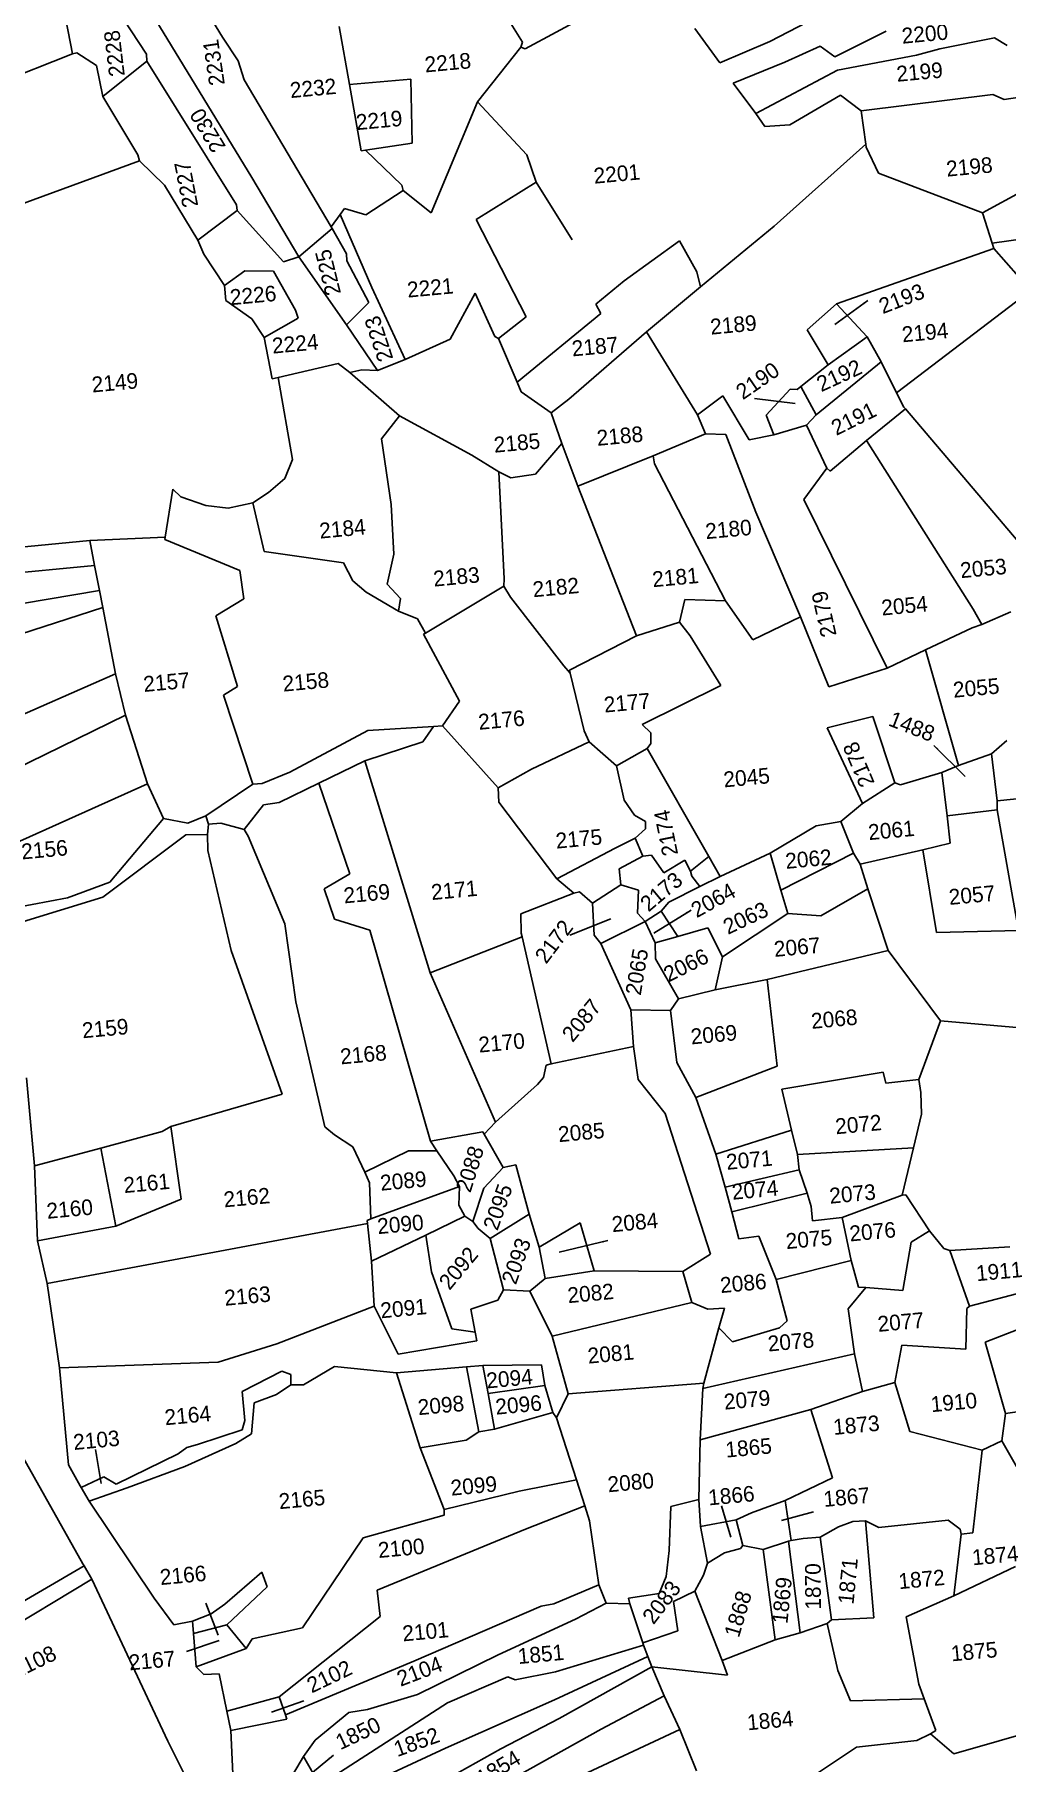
# Model space of a CAD drawing. Header units: metres. Extents: x 277585 to 230369286191, y 2057030 to 115415464409.
# Drawn here: x 278403 to 278859, y 2058325 to 2059135 of the extents above; entities that cross this region are included whole.
import ezdxf

# ---------------------------------------------------------------- set-up
doc = ezdxf.new("R2010")
doc.units = ezdxf.units.M
doc.header["$MEASUREMENT"] = 0
for name, color, linetype in [('OTHERS', 1, 'Continuous'), ('POLY_PARCEL', 6, 'Continuous'), ('POLY_ROAD', 30, 'Continuous'), ('TEXT_PARCEL', 7, 'Continuous')]:
    doc.layers.add(name, color=color, linetype=linetype)
doc.styles.add('TEXT_MAP', font='', dxfattribs={"height": 1.8})
doc.styles.get('TEXT_MAP').set_extended_font_data('Kruti Dev 050')
doc.dimstyles.get("Standard").update_dxf_attribs({"dimtxt": 0.18, "dimasz": 0.18, "dimexe": 0.18, "dimexo": 0.0625, "dimgap": 0.09, "dimtad": 0, "dimtih": 1, "dimtoh": 1, "dimdec": 4, "dimzin": 0, "dimdsep": 46, "dimtxsty": 'Standard', "dimcen": 0.09, "dimadec": 0, "dimazin": 0, "dimtfac": 1, "dimtdec": 4, "dimtofl": 0, "dimtmove": 0, "dimatfit": 3, "dimfxl": 1, "dimtolj": 1, "dimtzin": 0, "dimarcsym": 0})

msp = doc.modelspace()

# ---------------------------------------------------------------- linework, layer by layer
at = {"layer": 'OTHERS'}
msp.add_line((278638.14, 2059065.79), (278655.03, 2059038.78), dxfattribs=at)
at = {"layer": 'POLY_PARCEL'}
for p, q in [((278469.02, 2059170.3), (278491.2, 2059133.63)), ((278613.05, 2059161.39), (278631.74, 2059131.36)), ((278437.43, 2059153.47), (278455.62, 2059125.68)), ((278416.77, 2059147.65), (278420.99, 2059125.87)), ((278504.94, 2059067.98), (278456.02, 2059148.04)), ((278662.07, 2059143.79), (278633.06, 2059128.17)), ((278550.68, 2059111.53), (278545.92, 2059138.69)), ((278712.54, 2059137.81), (278724.29, 2059121.61)), ((278747.74, 2059131.59), (278765.16, 2059140.76)), ((278802.14, 2059136.41), (278778.14, 2059124.43)), ((278491.2, 2059133.63), (278498.57, 2059122.62)), ((278631.03, 2059128.96), (278610.74, 2059103.43)), ((278631.74, 2059131.36), (278631.03, 2059128.96)), ((278633.06, 2059128.17), (278631.03, 2059128.96)), ((278724.29, 2059121.61), (278747.74, 2059131.59)), ((278771.34, 2059129.4), (278754.72, 2059122.01)), ((278778.14, 2059124.43), (278771.34, 2059129.4)), ((278816.33, 2059125.31), (278827.27, 2059128.28)), ((278827.27, 2059128.28), (278852.88, 2059133.34)), ((278852.88, 2059133.34), (278858.82, 2059129.75)), ((278357.06, 2059100.66), (278420.99, 2059125.87)), ((278420.99, 2059125.87), (278422.9, 2059126.29)), ((278422.9, 2059126.29), (278432.23, 2059120.34)), ((278432.23, 2059120.34), (278435.08, 2059105.81)), ((278435.08, 2059105.81), (278455.72, 2059122.36)), ((278455.62, 2059125.68), (278455.72, 2059122.36)), ((278455.72, 2059122.36), (278497.82, 2059055.13)), ((278498.57, 2059122.62), (278501.35, 2059113.62)), ((278754.72, 2059122.01), (278730.53, 2059112.2)), ((278779.45, 2059118.22), (278816.33, 2059125.31)), ((278501.35, 2059113.62), (278542.09, 2059044.83)), ((278579.46, 2059113.97), (278550.68, 2059111.53)), ((278550.68, 2059111.53), (278556.26, 2059080.38)), ((278580.05, 2059084.05), (278579.46, 2059113.97)), ((278730.53, 2059112.2), (278741.13, 2059097.84)), ((278741.13, 2059097.84), (278779.45, 2059118.22)), ((278451.51, 2059078.59), (278435.08, 2059105.81)), ((278610.74, 2059103.43), (278589.01, 2059051.39)), ((278610.74, 2059103.43), (278633.78, 2059078.54)), ((278756.98, 2059092.63), (278780.79, 2059106.54)), ((278780.79, 2059106.54), (278790.49, 2059099.16)), ((278790.49, 2059099.16), (278852.18, 2059106.86)), ((278852.18, 2059106.86), (278857.53, 2059104.43)), ((278857.53, 2059104.43), (278887.72, 2059109.09)), ((278741.13, 2059097.84), (278745.35, 2059091.79)), ((278790.49, 2059099.16), (278792.62, 2059083.52)), ((278745.35, 2059091.79), (278756.98, 2059092.63)), ((278452.26, 2059075.74), (278451.51, 2059078.59)), ((278556.26, 2059080.38), (278558.17, 2059080.8)), ((278558.17, 2059080.8), (278580.05, 2059084.05)), ((278575.31, 2059064.36), (278558.17, 2059080.8)), ((278633.78, 2059078.54), (278638.14, 2059065.79)), ((278749.64, 2059045.08), (278792.62, 2059083.52)), ((278792.62, 2059083.52), (278792.82, 2059082.08)), ((278792.82, 2059082.08), (278798.58, 2059069.95)), ((278452.26, 2059075.74), (278357.78, 2059041.02)), ((278464.05, 2059064.41), (278452.26, 2059075.74)), ((278798.58, 2059069.95), (278847.36, 2059051.35)), ((278479.66, 2059038.52), (278464.05, 2059064.41)), ((278526.95, 2059030.74), (278504.94, 2059067.98)), ((278575.85, 2059061.86), (278558.38, 2059050.49)), ((278575.85, 2059061.86), (278575.31, 2059064.36)), ((278589.01, 2059051.39), (278575.85, 2059061.86)), ((278638.14, 2059065.79), (278610.03, 2059048.23)), ((278847.36, 2059051.35), (278866.85, 2059061.93)), ((278497.82, 2059055.13), (278498.11, 2059052.42)), ((278479.66, 2059038.52), (278498.11, 2059052.42)), ((278498.11, 2059052.42), (278519.85, 2059028.38)), ((278546.31, 2059050.64), (278542.09, 2059044.83)), ((278548.35, 2059053.45), (278546.31, 2059050.64)), ((278546.31, 2059050.64), (278561.14, 2059016.33)), ((278558.38, 2059050.49), (278548.35, 2059053.45)), ((278610.03, 2059048.23), (278633.53, 2059002.67)), ((278847.36, 2059051.35), (278851.79, 2059037.23)), ((278482.47, 2059031.96), (278479.66, 2059038.52)), ((278526.95, 2059030.74), (278542.54, 2059044.03)), ((278542.09, 2059044.83), (278542.54, 2059044.03)), ((278542.54, 2059044.03), (278549.37, 2059032.1)), ((278705.3, 2059038.3), (278679.5, 2059019.57)), ((278713.48, 2059023.71), (278705.3, 2059038.3)), ((278715.22, 2059016.78), (278749.64, 2059045.08)), ((278851.79, 2059037.23), (278902.51, 2059044.22)), ((278492.12, 2059017.27), (278482.47, 2059031.96)), ((278519.85, 2059028.38), (278526.95, 2059030.74)), ((278526.95, 2059030.74), (278549.29, 2058998.96)), ((278549.37, 2059032.1), (278549.42, 2059028.94)), ((278852.58, 2059034.69), (278778.86, 2059008.82)), ((278851.79, 2059037.23), (278852.58, 2059034.69)), ((278852.58, 2059034.69), (278870.02, 2059014.99)), ((278501.71, 2059024.25), (278492.12, 2059017.27)), ((278515.14, 2059024.04), (278501.71, 2059024.25)), ((278525.38, 2059005.74), (278515.14, 2059024.04)), ((278549.42, 2059028.94), (278559.77, 2059009.44)), ((278715.22, 2059016.78), (278713.48, 2059023.71)), ((278492.12, 2059017.27), (278492.78, 2059010.26)), ((278561.14, 2059016.33), (278576.85, 2058982.66)), ((278609.55, 2059013.72), (278597.91, 2058992.17)), ((278618.76, 2058993.38), (278609.55, 2059013.72)), ((278679.5, 2059019.57), (278666.14, 2059008.58)), ((278689.89, 2058995.66), (278715.22, 2059016.78)), ((278870.02, 2059014.99), (278806.96, 2058967.09)), ((278492.78, 2059010.26), (278505.04, 2059001.66)), ((278526.7, 2059001.97), (278525.38, 2059005.74)), ((278559.77, 2059009.44), (278549.29, 2058998.96)), ((278666.14, 2059008.58), (278668.5, 2059004.17)), ((278778.86, 2059008.82), (278765.13, 2058996.58)), ((278778.86, 2059008.82), (278793.22, 2058993.35)), ((278505.04, 2059001.66), (278510.72, 2058992.93)), ((278510.72, 2058992.93), (278526.7, 2059001.97)), ((278549.29, 2058998.96), (278563.92, 2058977.55)), ((278633.53, 2059002.67), (278620.54, 2058992.58)), ((278668.5, 2059004.17), (278629.32, 2058972.01)), ((278514.48, 2058973.54), (278510.72, 2058992.93)), ((278597.91, 2058992.17), (278576.85, 2058982.66)), ((278620.54, 2058992.58), (278618.76, 2058993.38)), ((278629.32, 2058972.01), (278620.54, 2058992.58)), ((278653.47, 2058964.03), (278689.89, 2058995.66)), ((278713.75, 2058956.71), (278689.89, 2058995.66)), ((278765.13, 2058996.58), (278774.94, 2058980.19)), ((278774.94, 2058980.19), (278793.22, 2058993.35)), ((278793.22, 2058993.35), (278799.92, 2058981.55)), ((278545.49, 2058980.82), (278517.29, 2058974.2)), ((278550.85, 2058976.58), (278545.49, 2058980.82)), ((278576.85, 2058982.66), (278563.92, 2058977.55)), ((278799.92, 2058981.55), (278769.32, 2058956.77)), ((278799.92, 2058981.55), (278806.96, 2058967.09)), ((278517.29, 2058974.2), (278514.48, 2058973.54)), ((278517.29, 2058974.2), (278524.08, 2058935.84)), ((278556.58, 2058977.85), (278550.85, 2058976.58)), ((278550.85, 2058976.58), (278574.19, 2058956.34)), ((278563.92, 2058977.55), (278556.58, 2058977.85)), ((278762.21, 2058970.04), (278774.94, 2058980.19)), ((278629.32, 2058972.01), (278631.2, 2058967.56)), ((278631.2, 2058967.56), (278645.28, 2058957.66)), ((278713.75, 2058956.71), (278725.6, 2058965.61)), ((278725.6, 2058965.61), (278737.99, 2058945.08)), ((278745.94, 2058956.54), (278757.23, 2058968.8)), ((278757.23, 2058968.8), (278760.42, 2058968.61)), ((278760.42, 2058968.61), (278762.21, 2058970.04)), ((278769.32, 2058956.77), (278762.21, 2058970.04)), ((278806.96, 2058967.09), (278810.51, 2058960.36)), ((278645.28, 2058957.66), (278653.47, 2058964.03)), ((278645.28, 2058957.66), (278650.28, 2058943.34)), ((278717.53, 2058947.88), (278713.75, 2058956.71)), ((278749.48, 2058947.37), (278745.94, 2058956.54)), ((278769.32, 2058956.77), (278764.89, 2058951.97)), ((278792.91, 2058944.66), (278811.22, 2058959.52)), ((278810.51, 2058960.36), (278811.22, 2058959.52)), ((278811.22, 2058959.52), (278878.43, 2058880.31)), ((278565.69, 2058945.44), (278574.19, 2058956.34)), ((278574.19, 2058956.34), (278608.09, 2058937.81)), ((278749.48, 2058947.37), (278764.89, 2058951.97)), ((278764.89, 2058951.97), (278774.37, 2058931.73)), ((278570.26, 2058914.68), (278565.69, 2058945.44)), ((278637.92, 2058929.02), (278650.28, 2058943.34)), ((278650.28, 2058943.34), (278657.75, 2058923.33)), ((278692.99, 2058937.58), (278717.53, 2058947.88)), ((278727.06, 2058947.55), (278717.53, 2058947.88)), ((278741.19, 2058911.1), (278727.06, 2058947.55)), ((278737.99, 2058945.08), (278749.48, 2058947.37)), ((278792.91, 2058944.66), (278775.95, 2058930.42)), ((278842.92, 2058865.71), (278792.91, 2058944.66)), ((278524.08, 2058935.84), (278520.36, 2058926.99)), ((278608.09, 2058937.81), (278620.75, 2058930.1)), ((278657.75, 2058923.33), (278692.99, 2058937.58)), ((278692.99, 2058937.58), (278693.59, 2058933.73)), ((278693.59, 2058933.73), (278726.87, 2058869.59)), ((278520.36, 2058926.99), (278512.76, 2058920.32)), ((278620.75, 2058930.1), (278626.38, 2058927.21)), ((278623.23, 2058879.9), (278620.75, 2058930.1)), ((278626.38, 2058927.21), (278637.92, 2058929.02)), ((278774.37, 2058931.73), (278763.54, 2058917.08)), ((278775.95, 2058930.42), (278774.37, 2058931.73)), ((278464.43, 2058899.43), (278468.02, 2058921.95)), ((278468.02, 2058921.95), (278471.76, 2058918.33)), ((278471.76, 2058918.33), (278483.49, 2058914.31)), ((278512.76, 2058920.32), (278505.51, 2058915.51)), ((278685.24, 2058853.28), (278657.75, 2058923.33)), ((278763.54, 2058917.08), (278802.59, 2058838.12)), ((278483.49, 2058914.31), (278493.82, 2058913.01)), ((278493.82, 2058913.01), (278505.51, 2058915.51)), ((278505.51, 2058915.51), (278510.75, 2058892.74)), ((278571.46, 2058891.4), (278570.26, 2058914.68)), ((278762.08, 2058862.12), (278741.19, 2058911.1)), ((278314.5, 2058886.8), (278429.04, 2058897.93)), ((278429.04, 2058897.93), (278464.43, 2058899.43)), ((278429.04, 2058897.93), (278431.32, 2058886.17)), ((278464.26, 2058898.34), (278464.43, 2058899.43)), ((278499.39, 2058883.74), (278464.26, 2058898.34)), ((278510.75, 2058892.74), (278547.86, 2058887.41)), ((278317.22, 2058875.22), (278431.32, 2058886.17)), ((278431.32, 2058886.17), (278433.57, 2058874.52)), ((278501.18, 2058870.58), (278499.39, 2058883.74)), ((278547.86, 2058887.41), (278552.33, 2058879.03)), ((278568.37, 2058877.47), (278571.46, 2058891.4)), ((278552.33, 2058879.03), (278558.51, 2058873.65)), ((278574.6, 2058870.74), (278568.37, 2058877.47)), ((278586.27, 2058854.46), (278623.07, 2058876.47)), ((278623.07, 2058876.47), (278623.23, 2058879.9)), ((278623.07, 2058876.47), (278626.22, 2058871.4)), ((278327.35, 2058856.59), (278433.57, 2058874.52)), ((278433.57, 2058874.52), (278435.14, 2058866.41)), ((278488.02, 2058862.54), (278501.18, 2058870.58)), ((278558.51, 2058873.65), (278573.69, 2058864.81)), ((278573.69, 2058864.81), (278574.6, 2058870.74)), ((278626.22, 2058871.4), (278651.16, 2058839.13)), ((278707.8, 2058870.25), (278705.38, 2058859.55)), ((278726.87, 2058869.59), (278707.8, 2058870.25)), ((278726.87, 2058869.59), (278739.79, 2058851.3)), ((278334.64, 2058834.1), (278435.14, 2058866.41)), ((278435.14, 2058866.41), (278441.13, 2058835.45)), ((278498.2, 2058829.45), (278488.02, 2058862.54)), ((278582.56, 2058861.25), (278573.69, 2058864.81)), ((278586.27, 2058854.46), (278582.56, 2058861.25)), ((278705.38, 2058859.55), (278685.24, 2058853.28)), ((278705.38, 2058859.55), (278710.32, 2058853.28)), ((278739.79, 2058851.3), (278762.08, 2058862.12)), ((278775.38, 2058829.25), (278762.08, 2058862.12)), ((278847, 2058858.54), (278842.92, 2058865.71)), ((278860.59, 2058864.44), (278847, 2058858.54)), ((278585.43, 2058853.96), (278586.27, 2058854.46)), ((278602.24, 2058822.63), (278585.43, 2058853.96)), ((278653.82, 2058837.05), (278685.24, 2058853.28)), ((278710.32, 2058853.28), (278724.68, 2058830.01)), ((278820.59, 2058846.6), (278842.52, 2058856.95)), ((278842.52, 2058856.95), (278847, 2058858.54)), ((278802.59, 2058838.12), (278820.59, 2058846.6)), ((278820.59, 2058846.6), (278836.15, 2058792.53)), ((278346.76, 2058794.08), (278441.13, 2058835.45)), ((278441.13, 2058835.45), (278445.77, 2058816.03)), ((278651.16, 2058839.13), (278654.15, 2058835.65)), ((278654.15, 2058835.65), (278653.82, 2058837.05)), ((278660.61, 2058808.69), (278654.15, 2058835.65)), ((278802.59, 2058838.12), (278775.38, 2058829.25)), ((278491.76, 2058825.45), (278498.2, 2058829.45)), ((278724.68, 2058830.01), (278687.87, 2058811.71)), ((278505.51, 2058783.69), (278491.76, 2058825.45)), ((278594.32, 2058811.04), (278602.24, 2058822.63)), ((278355.24, 2058771.7), (278445.77, 2058816.03)), ((278445.77, 2058816.03), (278456.15, 2058783.81)), ((278590.13, 2058810.74), (278594.32, 2058811.04)), ((278594.32, 2058811.04), (278620.43, 2058782.04)), ((278687.87, 2058811.71), (278691.9, 2058807.7)), ((278774.59, 2058810.14), (278795.95, 2058815.44)), ((278795.95, 2058815.44), (278806.28, 2058784.29)), ((278635.95, 2058790.8), (278663.03, 2058803.55)), ((278663.03, 2058803.55), (278660.61, 2058808.69)), ((278675.78, 2058792.32), (278663.03, 2058803.55)), ((278691.87, 2058802.83), (278690.14, 2058800.47)), ((278691.9, 2058807.7), (278691.87, 2058802.83)), ((278791.15, 2058774.59), (278774.59, 2058810.14)), ((278851.52, 2058797.91), (278858.72, 2058804.14)), ((278557.98, 2058794.63), (278588.47, 2058695.28)), ((278690.14, 2058800.47), (278675.78, 2058792.32)), ((278690.14, 2058800.47), (278719.06, 2058749.79)), ((278836.15, 2058792.53), (278851.52, 2058797.91)), ((278851.52, 2058797.91), (278854.26, 2058775.87)), ((278620.43, 2058782.04), (278635.95, 2058790.8)), ((278675.78, 2058792.32), (278679.4, 2058776.16)), ((278808.87, 2058783.36), (278828.25, 2058789.17)), ((278836.15, 2058792.53), (278828.25, 2058789.17)), ((278828.25, 2058789.17), (278830.82, 2058768.86)), ((278836.15, 2058792.53), (278836.15, 2058792.53)), ((278367.56, 2058744.16), (278456.15, 2058783.81)), ((278456.15, 2058783.81), (278463.6, 2058767.68)), ((278536.41, 2058784.22), (278550.81, 2058741.76)), ((278620.69, 2058775.24), (278620.43, 2058782.04)), ((278806.28, 2058784.29), (278791.15, 2058774.59)), ((278806.28, 2058784.29), (278808.87, 2058783.36)), ((278647.84, 2058739.29), (278620.69, 2058775.24)), ((278679.4, 2058776.16), (278684.24, 2058769.27)), ((278780.98, 2058766.27), (278791.15, 2058774.59)), ((278830.82, 2058768.86), (278854.16, 2058771.72)), ((278854.26, 2058775.87), (278854.16, 2058771.72)), ((278854.16, 2058771.72), (278864.16, 2058715.1)), ((278854.26, 2058775.87), (278874.02, 2058778.01)), ((278501.43, 2058762.46), (278503.32, 2058759.37)), ((278684.24, 2058769.27), (278689.42, 2058766.25)), ((278689.4, 2058762.75), (278684.55, 2058758.45)), ((278689.42, 2058766.25), (278689.4, 2058762.75)), ((278747.88, 2058751.38), (278769.44, 2058764.23)), ((278769.44, 2058764.23), (278780.98, 2058766.27)), ((278780.98, 2058766.27), (278786.84, 2058751.34)), ((278830.82, 2058768.86), (278832.17, 2058756.02)), ((278484.15, 2058760.18), (278484.34, 2058752.7)), ((278503.32, 2058759.37), (278520.45, 2058718.29)), ((278684.55, 2058758.45), (278675.19, 2058753.73)), ((278684.55, 2058758.45), (278688.13, 2058750.04)), ((278832.17, 2058756.02), (278819.36, 2058752.9)), ((278484.34, 2058752.7), (278495.36, 2058705.81)), ((278675.19, 2058753.73), (278647.84, 2058739.29)), ((278688.13, 2058750.04), (278677.14, 2058744.12)), ((278688.13, 2058750.04), (278692.3, 2058750.43)), ((278692.3, 2058750.43), (278697.96, 2058742.21)), ((278697.96, 2058742.21), (278707.92, 2058748.04)), ((278707.92, 2058748.04), (278710.49, 2058743.03)), ((278710.49, 2058743.03), (278719.06, 2058749.79)), ((278719.06, 2058749.79), (278724.37, 2058740.47)), ((278724.37, 2058740.47), (278747.88, 2058751.38)), ((278747.88, 2058751.38), (278752.91, 2058734.13)), ((278752.91, 2058734.13), (278786.84, 2058751.34)), ((278786.84, 2058751.34), (278790.01, 2058746.21)), ((278819.36, 2058752.9), (278790.01, 2058746.21)), ((278790.01, 2058746.21), (278793.54, 2058734.65)), ((278825.85, 2058714.27), (278819.36, 2058752.9)), ((278550.81, 2058741.76), (278538.87, 2058734.7)), ((278647.84, 2058739.29), (278655.8, 2058732.69)), ((278677.14, 2058744.12), (278677.85, 2058736.49)), ((278710.49, 2058743.03), (278711.06, 2058740.63)), ((278711.06, 2058740.63), (278714.82, 2058735.7)), ((278724.37, 2058740.47), (278714.82, 2058735.7)), ((278538.87, 2058734.7), (278543.69, 2058720.46)), ((278631.03, 2058723.03), (278655.8, 2058732.69)), ((278655.8, 2058732.69), (278658.55, 2058733.29)), ((278658.55, 2058733.29), (278664.65, 2058727.91)), ((278664.65, 2058727.91), (278677.85, 2058736.49)), ((278677.85, 2058736.49), (278686.12, 2058734.11)), ((278686.12, 2058734.11), (278685.73, 2058723.23)), ((278714.82, 2058735.7), (278700.3, 2058728.44)), ((278752.91, 2058734.13), (278756.12, 2058723.12)), ((278771.61, 2058722.11), (278793.54, 2058734.65)), ((278793.54, 2058734.65), (278803.19, 2058705.84)), ((278631.17, 2058713.95), (278631.03, 2058723.03)), ((278665.34, 2058712.94), (278664.65, 2058727.91)), ((278685.73, 2058723.23), (278689.24, 2058719.36)), ((278689.24, 2058719.36), (278696.83, 2058724.27)), ((278700.3, 2058728.44), (278696.83, 2058724.27)), ((278696.83, 2058724.27), (278704.59, 2058712.4)), ((278756.12, 2058723.12), (278725.46, 2058702.77)), ((278756.12, 2058723.12), (278771.61, 2058722.11)), ((278520.45, 2058718.29), (278525.6, 2058681.69)), ((278543.69, 2058720.46), (278560.27, 2058715.35)), ((278560.27, 2058715.35), (278588.74, 2058616.4)), ((278631.56, 2058712.27), (278631.17, 2058713.95)), ((278689.24, 2058719.36), (278668.5, 2058709.03)), ((278694.03, 2058709.31), (278689.24, 2058719.36)), ((278704.59, 2058712.4), (278718.59, 2058716.47)), ((278718.59, 2058716.47), (278725.46, 2058702.77)), ((278864.16, 2058715.1), (278825.85, 2058714.27)), ((278495.36, 2058705.81), (278519.14, 2058638.41)), ((278588.47, 2058695.28), (278631.56, 2058712.27)), ((278645.28, 2058652.65), (278631.56, 2058712.27)), ((278668.5, 2058709.03), (278665.34, 2058712.94)), ((278668.5, 2058709.03), (278682.58, 2058677.97)), ((278704.59, 2058712.4), (278694.03, 2058709.31)), ((278694.03, 2058709.31), (278694.04, 2058701.94)), ((278803.19, 2058705.84), (278746.37, 2058692.15)), ((278827.62, 2058672.79), (278803.19, 2058705.84)), ((278694.04, 2058701.94), (278704.9, 2058683.19)), ((278725.46, 2058702.77), (278722, 2058687.38)), ((278588.47, 2058695.28), (278619.13, 2058625.38)), ((278722, 2058687.38), (278746.37, 2058692.15)), ((278746.37, 2058692.15), (278751.19, 2058651.68)), ((278525.6, 2058681.69), (278539.11, 2058623.13)), ((278704.9, 2058683.19), (278701.08, 2058677.64)), ((278704.9, 2058683.19), (278722, 2058687.38)), ((278683.73, 2058660.87), (278682.58, 2058677.97)), ((278682.58, 2058677.97), (278701.08, 2058677.64)), ((278701.08, 2058677.64), (278704.12, 2058653.38)), ((278817.56, 2058645.41), (278827.62, 2058672.79)), ((278865.2, 2058669.5), (278827.62, 2058672.79)), ((278683.73, 2058660.87), (278645.28, 2058652.65)), ((278685.97, 2058645.39), (278683.73, 2058660.87)), ((278641.67, 2058646.37), (278642.89, 2058652.08)), ((278642.89, 2058652.08), (278645.28, 2058652.65)), ((278704.12, 2058653.38), (278713.03, 2058636.93)), ((278751.19, 2058651.68), (278713.03, 2058636.93)), ((278619.13, 2058625.38), (278638.84, 2058642.95)), ((278638.84, 2058642.95), (278641.67, 2058646.37)), ((278698.65, 2058629.43), (278685.97, 2058645.39)), ((278753.24, 2058640.82), (278800.8, 2058648.74)), ((278757.82, 2058621.65), (278753.24, 2058640.82)), ((278800.8, 2058648.74), (278801.98, 2058643.61)), ((278801.98, 2058643.61), (278817.56, 2058645.41)), ((278817.56, 2058645.41), (278818.49, 2058639.2)), ((278519.14, 2058638.41), (278466.99, 2058623.41)), ((278713.03, 2058636.93), (278713.03, 2058636.93)), ((278713.03, 2058636.93), (278722.38, 2058610.41)), ((278818.49, 2058639.2), (278818.73, 2058629.08)), ((278619.13, 2058625.38), (278613.8, 2058619.7)), ((278719.84, 2058563.55), (278698.65, 2058629.43)), ((278818.73, 2058629.08), (278814.95, 2058613.33)), ((278434.24, 2058613.25), (278463.02, 2058620.94)), ((278463.02, 2058620.94), (278466.99, 2058623.41)), ((278466.99, 2058623.41), (278471.92, 2058589.24)), ((278539.11, 2058623.13), (278543.66, 2058619.36)), ((278543.66, 2058619.36), (278552.22, 2058613.86)), ((278588.74, 2058616.4), (278613.18, 2058620.78)), ((278613.18, 2058620.78), (278613.8, 2058619.7)), ((278613.8, 2058619.7), (278622.78, 2058604.18)), ((278757.82, 2058621.65), (278722.38, 2058610.41)), ((278760.65, 2058610.16), (278757.82, 2058621.65)), ((278403.18, 2058604.95), (278434.24, 2058613.25)), ((278434.24, 2058613.25), (278441.25, 2058576.59)), ((278552.22, 2058613.86), (278557.88, 2058601.99)), ((278578.31, 2058611.93), (278557.88, 2058601.99)), ((278591.72, 2058612.01), (278578.31, 2058611.93)), ((278591.72, 2058612.01), (278588.74, 2058616.4)), ((278599.69, 2058600.28), (278591.72, 2058612.01)), ((278722.38, 2058610.41), (278726.79, 2058594.93)), ((278814.95, 2058613.33), (278760.65, 2058610.16)), ((278760.65, 2058610.16), (278761.37, 2058603.07)), ((278809.74, 2058591.17), (278814.95, 2058613.33)), ((278557.88, 2058601.99), (278560.1, 2058596.95)), ((278622.78, 2058604.18), (278613.72, 2058594.39)), ((278622.78, 2058604.18), (278628.61, 2058605.43)), ((278628.61, 2058605.43), (278634.97, 2058582.23)), ((278761.37, 2058603.07), (278726.79, 2058594.93)), ((278765.14, 2058592.13), (278761.37, 2058603.07)), ((278560.1, 2058596.95), (278560.78, 2058580.02)), ((278602.26, 2058595.28), (278560.78, 2058580.02)), ((278602.26, 2058595.28), (278599.69, 2058600.28)), ((278602.02, 2058586.51), (278602.26, 2058595.28)), ((278613.72, 2058594.39), (278608.55, 2058578.83)), ((278726.79, 2058594.93), (278729.89, 2058583.37)), ((278471.92, 2058589.24), (278441.25, 2058576.59)), ((278604.73, 2058581.36), (278602.02, 2058586.51)), ((278729.89, 2058583.37), (278765.14, 2058592.13)), ((278767.12, 2058585.79), (278765.14, 2058592.13)), ((278767.73, 2058579.2), (278767.12, 2058585.79)), ((278781.59, 2058580.72), (278809.74, 2058591.17)), ((278809.74, 2058591.17), (278811.39, 2058591.37)), ((278811.39, 2058591.37), (278822.57, 2058574.52)), ((278441.25, 2058576.59), (278404.47, 2058569.7)), ((278409.12, 2058549.76), (278559.1, 2058577.92)), ((278560.78, 2058580.02), (278558.94, 2058579.35)), ((278558.94, 2058579.35), (278559.1, 2058577.92)), ((278559.1, 2058577.92), (278561.07, 2058560.31)), ((278586.53, 2058572.47), (278604.73, 2058581.36)), ((278604.73, 2058581.36), (278608.55, 2058578.83)), ((278608.55, 2058578.83), (278610.98, 2058575.49)), ((278634.97, 2058582.23), (278616.69, 2058570.91)), ((278634.97, 2058582.23), (278639.61, 2058566.86)), ((278639.61, 2058566.86), (278658.83, 2058578.18)), ((278658.83, 2058578.18), (278665.44, 2058555.69)), ((278729.89, 2058583.37), (278733.17, 2058570.73)), ((278781.59, 2058580.72), (278767.73, 2058579.2)), ((278785.79, 2058560.51), (278781.59, 2058580.72)), ((278561.07, 2058560.31), (278586.53, 2058572.47)), ((278586.53, 2058572.47), (278589.19, 2058555.23)), ((278610.98, 2058575.49), (278616.69, 2058570.91)), ((278616.69, 2058570.91), (278622.87, 2058546.82)), ((278733.17, 2058570.73), (278742.51, 2058571.95)), ((278742.51, 2058571.95), (278750.7, 2058551.7)), ((278809.95, 2058546.45), (278813.95, 2058569.12)), ((278813.95, 2058569.12), (278822.57, 2058574.52)), ((278822.57, 2058574.52), (278829.28, 2058566.24)), ((278562.34, 2058539.09), (278561.07, 2058560.31)), ((278639.61, 2058566.86), (278642.49, 2058552.13)), ((278706.9, 2058555.37), (278719.84, 2058563.55)), ((278750.7, 2058551.7), (278785.79, 2058560.51)), ((278785.79, 2058560.51), (278789.23, 2058548.11)), ((278829.28, 2058566.24), (278832.02, 2058565.2)), ((278832.02, 2058565.2), (278860.08, 2058567.02)), ((278841.28, 2058539.1), (278832.02, 2058565.2)), ((278589.19, 2058555.23), (278598.68, 2058528.48)), ((278642.49, 2058552.13), (278635.16, 2058546.24)), ((278665.44, 2058555.69), (278642.49, 2058552.13)), ((278665.44, 2058555.69), (278706.9, 2058555.37)), ((278706.9, 2058555.37), (278711.18, 2058540.87)), ((278622.87, 2058546.82), (278620.17, 2058542.03)), ((278635.16, 2058546.24), (278622.87, 2058546.82)), ((278645.72, 2058525.17), (278635.16, 2058546.24)), ((278755.77, 2058532.27), (278750.7, 2058551.7)), ((278792.59, 2058547.84), (278784.31, 2058537.86)), ((278789.23, 2058548.11), (278792.59, 2058547.84)), ((278792.59, 2058547.84), (278809.95, 2058546.45)), ((278886.08, 2058550.92), (278841.28, 2058539.1)), ((278516.73, 2058521.51), (278562.34, 2058539.09)), ((278573.53, 2058516.69), (278562.34, 2058539.09)), ((278620.17, 2058542.03), (278607.62, 2058537.71)), ((278607.62, 2058537.71), (278609.62, 2058527.05)), ((278645.72, 2058525.17), (278711.18, 2058540.87)), ((278711.18, 2058540.87), (278718.64, 2058537.84)), ((278718.64, 2058537.84), (278726.43, 2058538.24)), ((278726.43, 2058538.24), (278723.77, 2058528.96)), ((278784.31, 2058537.86), (278787.31, 2058516.84)), ((278839.93, 2058538.06), (278839.51, 2058519.04)), ((278841.28, 2058539.1), (278839.93, 2058538.06)), ((278848.64, 2058522.32), (278887.5, 2058537.34)), ((278598.68, 2058528.48), (278609.62, 2058527.05)), ((278716.82, 2058503.03), (278723.77, 2058528.96)), ((278723.77, 2058528.96), (278730.25, 2058522.39)), ((278730.25, 2058522.39), (278752.16, 2058529)), ((278752.16, 2058529), (278755.77, 2058532.27)), ((278489.18, 2058513), (278516.73, 2058521.51)), ((278610.4, 2058522.93), (278573.53, 2058516.69)), ((278609.62, 2058527.05), (278610.4, 2058522.93)), ((278653.13, 2058498.13), (278645.72, 2058525.17)), ((278809.54, 2058520.88), (278806.24, 2058503.47)), ((278839.51, 2058519.04), (278809.54, 2058520.88)), ((278858.16, 2058488.95), (278848.64, 2058522.32)), ((278414.8, 2058510.34), (278489.18, 2058513)), ((278605.51, 2058510.68), (278613.28, 2058511.4)), ((278613.28, 2058511.4), (278640.67, 2058511.67)), ((278613.28, 2058511.4), (278615.66, 2058498.21)), ((278640.67, 2058511.67), (278642.23, 2058502.03)), ((278787.31, 2058516.84), (278716.28, 2058500.54)), ((278791.12, 2058499.25), (278787.31, 2058516.84)), ((278519.1, 2058508.75), (278500.41, 2058499.18)), ((278523.17, 2058507.17), (278519.1, 2058508.75)), ((278523.29, 2058502.29), (278523.17, 2058507.17)), ((278543.71, 2058510.83), (278529.16, 2058502.29)), ((278572.8, 2058507.96), (278543.71, 2058510.83)), ((278605.51, 2058510.68), (278572.8, 2058507.96)), ((278572.8, 2058507.96), (278583.91, 2058472.78)), ((278611.29, 2058480.22), (278605.51, 2058510.68)), ((278806.24, 2058503.47), (278791.12, 2058499.25)), ((278813.22, 2058480.43), (278806.24, 2058503.47)), ((278500.41, 2058499.18), (278501.67, 2058485.6)), ((278506.13, 2058493.84), (278516.54, 2058497.75)), ((278516.54, 2058497.75), (278523.29, 2058502.29)), ((278529.16, 2058502.29), (278523.29, 2058502.29)), ((278642.23, 2058502.03), (278615.66, 2058498.21)), ((278615.66, 2058498.21), (278618.67, 2058481.56)), ((278646.02, 2058489.33), (278642.23, 2058502.03)), ((278647.65, 2058486.86), (278653.13, 2058498.13)), ((278653.13, 2058498.13), (278716.82, 2058503.03)), ((278716.28, 2058500.54), (278715.01, 2058476.5)), ((278716.28, 2058500.54), (278716.82, 2058503.03)), ((278766.88, 2058490.8), (278791.12, 2058499.25)), ((278504.86, 2058479.37), (278506.13, 2058493.84)), ((278618.67, 2058481.56), (278646.02, 2058489.33)), ((278646.02, 2058489.33), (278647.65, 2058486.86)), ((278715.01, 2058476.5), (278766.88, 2058490.8)), ((278766.88, 2058490.8), (278777.05, 2058458.79)), ((278858.16, 2058488.95), (278856.39, 2058476.1)), ((278900.16, 2058495), (278858.16, 2058488.95)), ((278500.45, 2058481.24), (278479.54, 2058474.4)), ((278497.46, 2058474.76), (278504.86, 2058479.37)), ((278501.67, 2058485.6), (278500.45, 2058481.24)), ((278605.44, 2058476.41), (278611.29, 2058480.22)), ((278618.67, 2058481.56), (278611.29, 2058480.22)), ((278657.14, 2058457.87), (278647.65, 2058486.86)), ((278847.1, 2058471.71), (278813.22, 2058480.43)), ((278474.45, 2058472.95), (278470.49, 2058469.97)), ((278473.65, 2058464.06), (278497.46, 2058474.76)), ((278479.54, 2058474.4), (278474.45, 2058472.95)), ((278583.91, 2058472.78), (278605.44, 2058476.41)), ((278595.11, 2058443.94), (278583.91, 2058472.78)), ((278715.01, 2058476.5), (278714.34, 2058448.53)), ((278842.81, 2058433.03), (278847.1, 2058471.71)), ((278847.1, 2058471.71), (278856.39, 2058476.1)), ((278856.39, 2058476.1), (278864.46, 2058461.94)), ((278470.49, 2058469.97), (278441.44, 2058455.84)), ((278446.51, 2058454.03), (278473.65, 2058464.06)), ((278435.58, 2058459.21), (278424.93, 2058454.29)), ((278441.44, 2058455.84), (278435.58, 2058459.21)), ((278657.14, 2058457.87), (278630.22, 2058452.43)), ((278660.98, 2058445.59), (278657.14, 2058457.87)), ((278777.05, 2058458.79), (278754.87, 2058448.07)), ((278428.81, 2058447.81), (278446.51, 2058454.03)), ((278630.22, 2058452.43), (278595.11, 2058443.94)), ((278701.26, 2058445.35), (278714.34, 2058448.53)), ((278714.34, 2058448.53), (278715.2, 2058435.89)), ((278754.87, 2058448.07), (278739.08, 2058442.35)), ((278757.68, 2058429.37), (278754.87, 2058448.07)), ((278595.03, 2058441.32), (278557.18, 2058430.61)), ((278595.11, 2058443.94), (278595.03, 2058441.32)), ((278633.18, 2058434.76), (278660.98, 2058445.59)), ((278663.18, 2058438.53), (278660.98, 2058445.59)), ((278667.6, 2058408.6), (278663.18, 2058438.53)), ((278700.59, 2058424.77), (278701.26, 2058445.35)), ((278731.87, 2058439.07), (278715.2, 2058435.89)), ((278739.08, 2058442.35), (278731.87, 2058439.07)), ((278731.87, 2058439.07), (278735.01, 2058427.02)), ((278792.46, 2058438.54), (278786.57, 2058438.3)), ((278792.46, 2058438.54), (278798.8, 2058435.52)), ((278796.44, 2058393.12), (278792.46, 2058438.54)), ((278798.8, 2058435.52), (278831.32, 2058438.93)), ((278831.32, 2058438.93), (278836.89, 2058434.65)), ((278557.18, 2058430.61), (278528.78, 2058388.49)), ((278563.7, 2058406.1), (278633.18, 2058434.76)), ((278715.2, 2058435.89), (278718.53, 2058418.76)), ((278771.24, 2058430.95), (278763.38, 2058430.26)), ((278779.88, 2058435.75), (278771.24, 2058430.95)), ((278771.24, 2058430.95), (278776.64, 2058392.17)), ((278786.57, 2058438.3), (278779.88, 2058435.75)), ((278833.89, 2058403.51), (278837.3, 2058432.3)), ((278836.89, 2058434.65), (278837.3, 2058432.3)), ((278837.3, 2058432.3), (278842.81, 2058433.03)), ((278699.09, 2058412.53), (278700.59, 2058424.77)), ((278718.53, 2058418.76), (278726.46, 2058423.56)), ((278726.46, 2058423.56), (278733.97, 2058425.6)), ((278735.01, 2058427.02), (278733.97, 2058425.6)), ((278735.01, 2058427.02), (278744.5, 2058425.13)), ((278744.5, 2058425.13), (278756.38, 2058429.06)), ((278750.16, 2058382.9), (278744.5, 2058425.13)), ((278757.68, 2058429.37), (278756.38, 2058429.06)), ((278756.38, 2058429.06), (278761.95, 2058386.08)), ((278763.38, 2058430.26), (278757.68, 2058429.37)), ((278370.53, 2058385.02), (278426.37, 2058417.45)), ((278492.39, 2058399.58), (278509.6, 2058414.56)), ((278509.6, 2058414.56), (278512.2, 2058407.62)), ((278718.53, 2058418.76), (278716.66, 2058413.18)), ((278862.87, 2058417.15), (278833.89, 2058403.51)), ((278371.74, 2058376.13), (278430.02, 2058411.31)), ((278512.2, 2058407.62), (278493.29, 2058389.87)), ((278565.17, 2058393.84), (278563.7, 2058406.1)), ((278646.55, 2058399.79), (278667.6, 2058408.6)), ((278671.02, 2058400.02), (278667.6, 2058408.6)), ((278695.87, 2058404.51), (278699.09, 2058412.53)), ((278716.66, 2058413.18), (278712.47, 2058405.62)), ((278485.95, 2058395.06), (278492.39, 2058399.58)), ((278580.85, 2058372.79), (278640.47, 2058398.57)), ((278640.47, 2058398.57), (278646.55, 2058399.79)), ((278656.69, 2058392.58), (278671.02, 2058400.02)), ((278682.14, 2058399.75), (278671.02, 2058400.02)), ((278681.43, 2058402.4), (278695.87, 2058404.51)), ((278682.14, 2058399.75), (278681.43, 2058402.4)), ((278688.1, 2058381.38), (278682.14, 2058399.75)), ((278712.47, 2058405.62), (278702.47, 2058400.77)), ((278702.47, 2058400.77), (278704.59, 2058386.99)), ((278712.47, 2058405.62), (278725.28, 2058373.2)), ((278833.89, 2058403.51), (278811.51, 2058393.64)), ((278477.13, 2058391.63), (278485.95, 2058395.06)), ((278477.62, 2058385.8), (278493.29, 2058389.87)), ((278493.29, 2058389.87), (278502.26, 2058378.84)), ((278517.76, 2058356.14), (278565.17, 2058393.84)), ((278620.39, 2058375.82), (278656.69, 2058392.58)), ((278761.95, 2058386.08), (278774.59, 2058390.52)), ((278774.59, 2058390.52), (278776.64, 2058392.17)), ((278779.58, 2058368.48), (278774.59, 2058390.52)), ((278776.64, 2058392.17), (278796.44, 2058393.12)), ((278811.51, 2058393.64), (278817.45, 2058362.11)), ((278505.11, 2058383.35), (278502.26, 2058378.84)), ((278528.78, 2058388.49), (278505.11, 2058383.35)), ((278704.59, 2058386.99), (278688.1, 2058381.38)), ((278725.28, 2058373.2), (278750.16, 2058382.9)), ((278761.95, 2058386.08), (278750.16, 2058382.9)), ((278502.26, 2058378.84), (278478.92, 2058370.14)), ((278582.62, 2058357.29), (278620.39, 2058375.82)), ((278646.83, 2058354.79), (278690.49, 2058374.98)), ((278647.24, 2058367.88), (278688.47, 2058380.37)), ((278688.47, 2058380.37), (278688.1, 2058381.38)), ((278690.49, 2058374.98), (278688.47, 2058380.37)), ((278692.41, 2058370.13), (278690.49, 2058374.98)), ((278520.68, 2058347.65), (278580.85, 2058372.79)), ((278628.33, 2058364.16), (278647.24, 2058367.88)), ((278648.95, 2058346.07), (278692.41, 2058370.13)), ((278727.88, 2058366.27), (278692.41, 2058370.13)), ((278698.24, 2058356.55), (278692.41, 2058370.13)), ((278725.28, 2058373.2), (278727.88, 2058366.27)), ((278785.47, 2058354.34), (278779.58, 2058368.48)), ((278596.69, 2058353.38), (278624.94, 2058365.47)), ((278624.94, 2058365.47), (278628.33, 2058364.16)), ((278817.45, 2058362.11), (278819.98, 2058355.27)), ((278493.22, 2058349.47), (278517.76, 2058356.14)), ((278517.76, 2058356.14), (278520.68, 2058347.65)), ((278536.76, 2058314.77), (278596.69, 2058353.38)), ((278550.44, 2058348.75), (278559.12, 2058350.21)), ((278559.12, 2058350.21), (278582.62, 2058357.29)), ((278595.74, 2058332.08), (278646.83, 2058354.79)), ((278668.68, 2058341.06), (278698.24, 2058356.55)), ((278705.58, 2058340.92), (278698.24, 2058356.55)), ((278819.98, 2058355.27), (278785.47, 2058354.34)), ((278819.98, 2058355.27), (278825.53, 2058340.3)), ((278521.35, 2058345.71), (278495.08, 2058340.33)), ((278520.68, 2058347.65), (278521.35, 2058345.71)), ((278534.67, 2058335.86), (278550.44, 2058348.75)), ((278621.59, 2058331.73), (278648.95, 2058346.07)), ((278833.94, 2058329.5), (278898.67, 2058348)), ((278529.18, 2058328.17), (278534.67, 2058335.86)), ((278623.39, 2058315.63), (278668.68, 2058341.06)), ((278638.32, 2058309.52), (278705.58, 2058340.92)), ((278713.27, 2058321.41), (278705.58, 2058340.92)), ((278816.62, 2058335.64), (278788.31, 2058332.6)), ((278822.92, 2058338.89), (278816.62, 2058335.64)), ((278825.53, 2058340.3), (278822.92, 2058338.89)), ((278822.92, 2058338.89), (278822.92, 2058338.89)), ((278822.92, 2058338.89), (278833.94, 2058329.5)), ((278529.18, 2058328.17), (278522.41, 2058316.77)), ((278536.76, 2058314.77), (278529.18, 2058328.17)), ((278546.29, 2058309.21), (278595.74, 2058332.08)), ((278594.25, 2058316.5), (278621.59, 2058331.73)), ((278788.31, 2058332.6), (278753.57, 2058309.46))]:
    msp.add_line(p, q, dxfattribs=at)
at = {"layer": 'POLY_ROAD'}
for p, q in [((278522.81, 2058789.34), (278559.35, 2058808.89)), ((278585.08, 2058803.55), (278557.98, 2058794.63)), ((278559.35, 2058808.89), (278590.13, 2058810.74)), ((278590.13, 2058810.74), (278585.08, 2058803.55)), ((278557.98, 2058794.63), (278536.41, 2058784.22)), ((278509.84, 2058784.1), (278522.81, 2058789.34)), ((278483.34, 2058768.85), (278505.51, 2058783.69)), ((278505.51, 2058783.69), (278509.84, 2058784.1)), ((278536.41, 2058784.22), (278517.75, 2058775.08)), ((278510.44, 2058774.06), (278501.43, 2058762.46)), ((278517.75, 2058775.08), (278510.44, 2058774.06)), ((278463.6, 2058767.68), (278438.46, 2058737.76)), ((278474.91, 2058765.37), (278463.6, 2058767.68)), ((278483.34, 2058768.85), (278474.91, 2058765.37)), ((278484.71, 2058764.94), (278483.34, 2058768.85)), ((278484.15, 2058760.18), (278484.71, 2058764.94)), ((278490.38, 2058765.47), (278484.71, 2058764.94)), ((278501.43, 2058762.46), (278490.38, 2058765.47)), ((278435.08, 2058730.72), (278474.08, 2058759.91)), ((278474.08, 2058759.91), (278484.15, 2058760.18)), ((278418.61, 2058730.53), (278380.93, 2058723.36)), ((278395.49, 2058718.63), (278435.08, 2058730.72)), ((278438.46, 2058737.76), (278418.61, 2058730.53)), ((278399.34, 2058646.14), (278403.18, 2058604.95)), ((278403.18, 2058604.95), (278404.47, 2058569.7)), ((278404.47, 2058569.7), (278409.12, 2058549.76)), ((278409.12, 2058549.76), (278414.8, 2058510.34)), ((278414.8, 2058510.34), (278419.04, 2058464.79)), ((278425.75, 2058418.5), (278396.52, 2058470.51)), ((278419.04, 2058464.79), (278424.56, 2058454.92)), ((278424.56, 2058454.92), (278424.93, 2058454.29)), ((278424.93, 2058454.29), (278428.81, 2058447.81)), ((278459.16, 2058402.35), (278428.81, 2058447.81)), ((278426.37, 2058417.45), (278425.75, 2058418.5)), ((278430.02, 2058411.31), (278426.37, 2058417.45)), ((278465.53, 2058335.36), (278430.02, 2058411.31)), ((278468.48, 2058389.85), (278459.16, 2058402.35)), ((278477.13, 2058391.63), (278468.48, 2058389.85)), ((278477.62, 2058385.8), (278477.13, 2058391.63)), ((278478.92, 2058370.14), (278477.62, 2058385.8)), ((278478.92, 2058370.14), (278482.52, 2058366.56)), ((278482.52, 2058366.56), (278489.67, 2058366.9)), ((278489.67, 2058366.9), (278493.22, 2058349.47)), ((278493.22, 2058349.47), (278495.08, 2058340.33)), ((278477.8, 2058310.94), (278465.53, 2058335.36)), ((278495.08, 2058340.33), (278496.3, 2058313.27))]:
    msp.add_line(p, q, dxfattribs=at)

# ---------------------------------------------------------------- texts
at = {"layer": 'TEXT_PARCEL', "style": 'TEXT_MAP'}
for s, rotation, p in [('2228', 96.95991, (278445.48, 2059115.66)), ('2200', 5.32248, (278809.83, 2059130.6)), ('2231', 98.50397, (278492.36, 2059111.55)), ('2218', 5.32248, (278586.29, 2059117.14)), ('2199', 5.32248, (278807.35, 2059112.76)), ('2232', 5.32248, (278523.17, 2059105.14)), ('2230', 121.04396, (278492.99, 2059082.49)), ('2219', 5.32248, (278554.12, 2059090.12)), ('2227', 101.03605, (278479.89, 2059054.68)), ('2201', 5.32248, (278665.48, 2059065.02)), ('2198', 5.32248, (278830.66, 2059068.31)), ('2225', 103.85754, (278546.81, 2059013.71)), ('2226', 5.32248, (278495.07, 2059008.12)), ('2221', 5.32248, (278578.07, 2059011.65)), ('2193', 21.09552, (278800.57, 2059003.87)), ('2223', 108.32349, (278571.34, 2058983.13)), ('2189', 5.32248, (278720.1, 2058994.29)), ('2194', 5.32248, (278809.9, 2058990.71)), ('2224', 5.32248, (278514.79, 2058985.41)), ('2187', 5.32248, (278655.23, 2058984.1)), ('2190', 34.66753, (278735.06, 2058963.53)), ('2192', 24.60328, (278771.78, 2058967.32)), ('2149', 5.32248, (278430.29, 2058967.2)), ('2191', 26.35011, (278778.81, 2058946.83)), ('2188', 5.32248, (278666.91, 2058942.2)), ('2185', 5.32248, (278618.68, 2058938.99)), ('2184', 5.32248, (278536.92, 2058898.74)), ('2180', 5.32248, (278717.8, 2058898.5)), ('2183', 5.32248, (278590.32, 2058876.26)), ('2181', 5.32248, (278692.95, 2058875.98)), ('2053', 5.32248, (278837.22, 2058880.22)), ('2182', 5.32248, (278636.9, 2058871.28)), ('2179', 102.71227, (278779.02, 2058853.56)), ('2054', 5.32248, (278800.27, 2058862.7)), ('2157', 5.32248, (278454.47, 2058826.9)), ('2158', 5.32248, (278519.73, 2058827.05)), ('2055', 5.32248, (278833.87, 2058824.2)), ('2177', 5.32248, (278670.26, 2058817.24)), ('2176', 5.32248, (278611.41, 2058809.17)), ('1488', 338.76917, (278802.79, 2058811.34)), ('2178', 113.07569, (278796.94, 2058784.3)), ('2045', 5.32248, (278726.3, 2058782.19)), ('2174', 101.44108, (278704.75, 2058750.88)), ('2175', 5.32248, (278647.69, 2058753.5)), ('2061', 5.32248, (278794.12, 2058757.49)), ('2156', 5.32248, (278397.3, 2058748.43)), ('2062', 5.32248, (278755.28, 2058744.02)), ('2171', 5.32248, (278589.31, 2058729.42)), ('2173', 40.00382, (278690.84, 2058723.57)), ('2169', 5.32248, (278548.3, 2058727.85)), ('2064', 28.94102, (278713.39, 2058720.87)), ('2057', 5.32248, (278831.88, 2058727.13)), ('2063', 25.21678, (278728.02, 2058713.08)), ('2172', 53.03419, (278642.89, 2058699.11)), ('2065', 80.38371, (278687.15, 2058684.47)), ('2066', 26.56301, (278700.28, 2058690.81)), ('2067', 5.32248, (278749.94, 2058702.77)), ('2087', 50.30766, (278655.29, 2058662.4)), ('2159', 5.32248, (278425.77, 2058664.66)), ('2068', 5.32248, (278767.36, 2058669.07)), ('2170', 5.32248, (278611.51, 2058657.94)), ('2069', 5.32248, (278710.95, 2058661.78)), ('2168', 5.32248, (278546.73, 2058652.42)), ('2085', 5.32248, (278648.83, 2058615.99)), ('2072', 5.32248, (278778.68, 2058619.68)), ('2088', 72.69219, (278607.37, 2058591.95)), ('2071', 5.32248, (278727.56, 2058603.03)), ('2161', 5.32248, (278445.18, 2058592.14)), ('2089', 5.32248, (278565.43, 2058593.24)), ('2162', 5.32248, (278492.09, 2058585.44)), ('2095', 70.5241, (278620.04, 2058574.17)), ('2074', 5.32248, (278730.23, 2058589.01)), ('2073', 5.32248, (278775.93, 2058587.16)), ('2160', 5.32248, (278409.12, 2058580.08)), ('2090', 5.32248, (278564.08, 2058572.9)), ('2084', 5.32248, (278673.95, 2058573.84)), ('2076', 5.32248, (278785.33, 2058569.47)), ('2093', 70.5241, (278628.67, 2058548.85)), ('2075', 5.32248, (278755.49, 2058565.89)), ('2092', 50.30766, (278597.62, 2058546.29)), ('1911', 5.32248, (278844.63, 2058550.85)), ('2086', 5.32248, (278724.73, 2058545.29)), ('2163', 5.32248, (278492.44, 2058539.34)), ('2082', 5.32248, (278653.21, 2058540.56)), ('2091', 5.32248, (278565.56, 2058533.47)), ('2077', 5.32248, (278798.52, 2058527.11)), ('2081', 5.32248, (278662.65, 2058512.23)), ('2078', 5.32248, (278747.05, 2058517.9)), ('2094', 5.32248, (278615.2, 2058500.61)), ('2098', 5.32248, (278583.07, 2058488.09)), ('2096', 5.32248, (278619.44, 2058488.32)), ('2079', 5.32248, (278726.5, 2058490.67)), ('1910', 5.32248, (278823.39, 2058489.49)), ('2164', 5.32248, (278464.42, 2058483.36)), ('1873', 5.32248, (278777.71, 2058478.83)), ('2103', 5.32248, (278421.63, 2058471.78)), ('1865', 5.32248, (278727.22, 2058468.2)), ('2099', 5.32248, (278598.45, 2058450.38)), ('2080', 5.32248, (278672, 2058451.96)), ('1866', 5.32248, (278719.14, 2058445.82)), ('2165', 5.32248, (278517.93, 2058444.06)), ('1867', 5.32248, (278773.16, 2058445.09)), ('2100', 5.32248, (278564.45, 2058421.18)), ('1874', 5.32248, (278842.78, 2058417.75)), ('2166', 5.32248, (278462.23, 2058408.5)), ('1870', 90.27739, (278771.61, 2058396.97)), ('1871', 84.53277, (278786.89, 2058399.22)), ('1872', 5.32248, (278808.3, 2058406.58)), ('2083', 52.28264, (278693.16, 2058389.63)), ('1869', 84.36288, (278755.93, 2058390.17)), ('1868', 73.51092, (278733.17, 2058383.52)), ('2101', 5.32248, (278575.86, 2058382.11)), ('1875', 5.32248, (278832.89, 2058372.75)), ('2108', 25.68931, (278394.55, 2058364.53)), ('2167', 5.32248, (278447.7, 2058368.52)), ('2104', 20.83894, (278574.67, 2058360.84)), ('1851', 5.32248, (278629.92, 2058371.49)), ('2102', 25.53785, (278533.02, 2058357.7)), ('1864', 5.32248, (278737.34, 2058340.44)), ('1850', 25.53775, (278546.47, 2058331.1)), ('1852', 19.76868, (278573.13, 2058327.89)), ('1854', 30.6573, (278612.98, 2058314.17))]:
    msp.add_text(s, height=7.323, rotation=rotation, dxfattribs=at).set_placement(p)

# ---------------------------------------------------------------- leaders
for points in [[(278793.65, 2059010.36), (278778.13, 2058999.08)], [(278740.53, 2058964.45), (278759.58, 2058962.11)], [(278824.57, 2058801.88), (278839.16, 2058787.35)], [(278710.79, 2058724.74), (278693.29, 2058713.88)], [(278654.03, 2058712.91), (278673.16, 2058720.55)], [(278671.78, 2058569.87), (278648.99, 2058564.53)], [(278431.71, 2058471.99), (278434.44, 2058456.09)], [(278725.04, 2058445.7), (278729.46, 2058430.91)], [(278768.08, 2058442.84), (278753.18, 2058438.83)], [(278483.4, 2058400.07), (278489.12, 2058384.99)], [(278474.36, 2058377.33), (278489.66, 2058382.47)], [(278529.39, 2058354.27), (278514.15, 2058348.98)], [(278543.17, 2058328.81), (278530.71, 2058318.57)]]:
    msp.add_leader(points, dimstyle='Standard', override={"dimtxt": 2.5, "dimasz": 2.5, "dimexe": 1.25, "dimexo": 0.625, "dimgap": 0.625, "dimtad": 1, "dimtih": 0, "dimtoh": 0, "dimzin": 8, "dimcen": 2.5, "dimtofl": 1})

doc.saveas('drawing.dxf')
